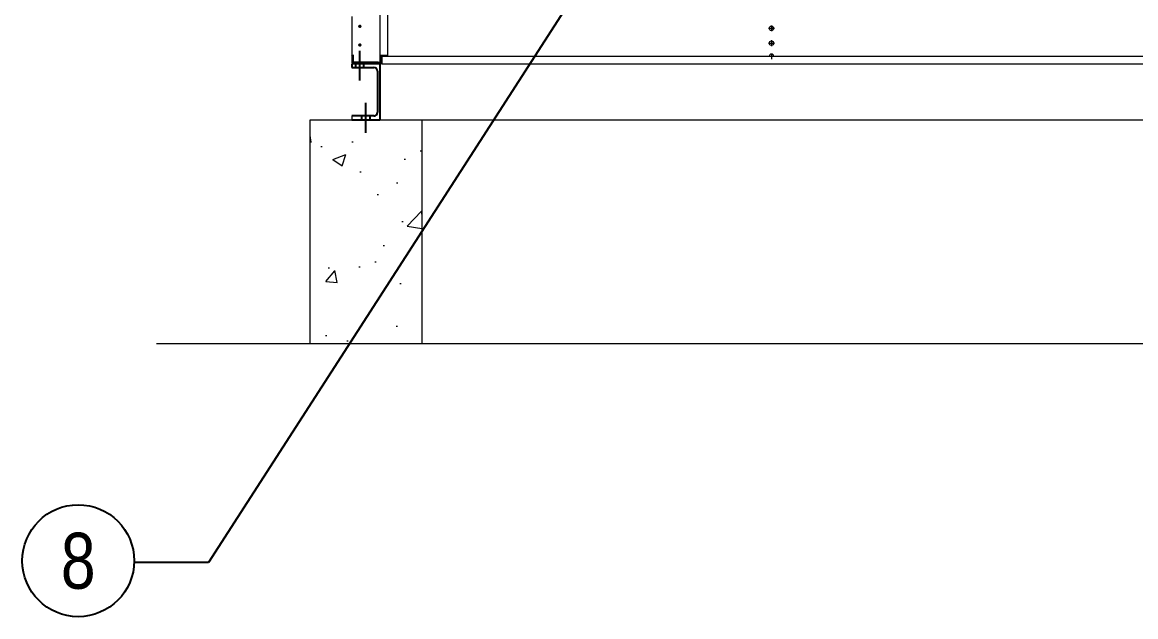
# Model space of a CAD drawing. Header units: millimetres. Extents: x 17797 to 47204, y 13896 to 34691.
# Drawn here: x 35814 to 38800, y 19997 to 21590 of the extents above; entities that cross this region are included whole.
import ezdxf
from ezdxf import colors
from ezdxf.entities.mleader import LeaderData, LeaderLine
from ezdxf.enums import TextEntityAlignment as Align
from ezdxf.math import Vec2, Vec3

# ---------------------------------------------------------------- set-up
doc = ezdxf.new("R2010")
doc.units = ezdxf.units.MM
doc.linetypes.add('CENTERX2', pattern=[4, 2.5, -0.5, 0.5, -0.5])
for name, color, linetype in [('냉각탑_dim', 1, 'Continuous'), ('냉각탑_text', 3, 'Continuous'), ('냉각탑_기초', 23, 'Continuous')]:
    doc.layers.add(name, color=color, linetype=linetype)
doc.styles.get("Standard").update_dxf_attribs({"font": 'arial.ttf'})

# ---------------------------------------------------------------- blocks, each defined once
blk = doc.blocks.new('2')
at = {"color": 7, "lineweight": 20, "ltscale": 0.280701}
for p, q in [((36773.3, 21623.7), (36773.3, 21484.1)), ((36698.3, 21605.7), (36698.3, 21502.1)), ((36793.3, 21608.9), (36793.3, 21500.9)), ((36715.4, 21578.9), (36723.2, 21578.9)), ((36719.3, 21582.8), (36719.3, 21575)), ((37815.5, 21573.9), (37831.1, 21573.9)), ((37823.3, 21581.7), (37823.3, 21566.1)), ((36719.3, 21532.8), (36719.3, 21525)), ((37815.5, 21533.9), (37831.1, 21533.9)), ((37823.3, 21541.7), (37823.3, 21526.1)), ((36698.3, 21500.9), (36698.3, 21502.1)), ((36698.3, 21502.1), (36703.5, 21502.1)), ((36698.3, 21502.1), (36701.5, 21502.1)), ((36698.3, 21500.9), (36701.5, 21500.9)), ((36700.3, 21500.9), (36700.3, 21498.9)), ((36700.3, 21500.9), (36700.3, 21498.9)), ((36701.5, 21502.1), (36701.5, 21483)), ((36715.4, 21528.9), (36723.2, 21528.9)), ((36793.3, 21500.9), (36773.3, 21500.9)), ((36776.5, 21500.9), (36776.5, 21482.1)), ((37823.3, 21506.7), (37823.3, 21491.1)), ((36698.3, 21498.9), (36698.3, 21484.1)), ((36698.3, 21498.9), (36701.5, 21498.9)), ((36698.3, 21484.1), (36698.3, 21482.3)), ((36768.1, 21483), (36701.5, 21483)), ((36701.7, 21478.9), (36703.5, 21478.9)), ((36768.1, 21482.1), (36703.5, 21482.1)), ((36703.5, 21478.9), (36768.1, 21478.9)), ((36740.3, 21483), (36740.3, 21482.3)), ((36742.3, 21482.1), (36742.3, 21483)), ((36742.3, 21482.3), (36745.7, 21482.3)), ((36744.3, 21482.1), (36744.3, 21482.3)), ((36768.1, 21483), (36768.1, 21482.1)), ((36772.7, 21482.1), (36768.1, 21482.1)), ((36778.5, 21478.9), (36768.1, 21478.9)), ((36772.4, 21481.2), (36771, 21482.1)), ((36773.3, 21482.1), (36773.3, 21484.1)), ((36773.3, 21483.6), (36776.5, 21483.6)), ((36778.5, 21482.1), (36773.3, 21482.1)), ((36776.5, 21484.1), (36778.5, 21484.1)), ((36778.5, 21498.9), (36778.5, 21478.9)), ((36778.5, 21498.9), (39918.1, 21498.9)), ((36778.5, 21478.9), (39918.1, 21478.9)), ((37815.5, 21498.9), (37831.1, 21498.9))]:
    blk.add_line(p, q, dxfattribs=at)
at = {"color": 1, "linetype": 'CENTERX2', "ltscale": 50}
for p, q in [((36719.3, 21433.9), (36719.3, 21513.9)), ((36735.8, 21293.9), (36735.8, 21373.9))]:
    blk.add_line(p, q, dxfattribs=at)
at = {"color": 7, "lineweight": 25, "ltscale": 0.008333}
blk.add_line((36698.3, 21478.9), (36698.3, 21468.9), dxfattribs=at)
at = {"color": 7, "lineweight": 25, "ltscale": 0.125}
for p, q in [((36773.3, 21478.9), (36698.3, 21478.9)), ((36698.3, 21328.9), (36773.3, 21328.9))]:
    blk.add_line(p, q, dxfattribs=at)
for p, q in [((36708.3, 21468.9), (36708.3, 21478.9)), ((36730.3, 21468.9), (36730.3, 21478.9)), ((36724.8, 21328.9), (36724.8, 21338.9)), ((36746.8, 21328.9), (36746.8, 21338.9))]:
    blk.add_line(p, q)
at = {"ltscale": 25}
blk.add_line((36773.3, 21478.9), (36773.3, 21328.9), dxfattribs=at)
at = {"color": 7, "lineweight": 25, "ltscale": 0.05125}
for p, q in [((36698.3, 21468.9), (36756.8, 21468.9)), ((36756.8, 21338.9), (36698.3, 21338.9))]:
    blk.add_line(p, q, dxfattribs=at)
at = {"color": 7, "lineweight": 25, "ltscale": 0.091667}
blk.add_line((36766.8, 21458.9), (36766.8, 21348.9), dxfattribs=at)
at = {"color": 7, "lineweight": 15, "ltscale": 0.0625}
blk.add_line((36698.3, 21338.9), (36698.3, 21328.9), dxfattribs=at)
at = {"lineweight": 5}
blk.add_line((36773.3, 21328.9), (39923.3, 21328.9), dxfattribs=at)
at = {"color": 7, "lineweight": 20, "ltscale": 0.280701}
for centre, radius in [((36719.3, 21578.9), 3), ((37823.3, 21573.9), 6), ((36719.3, 21528.9), 3), ((37823.3, 21533.9), 6)]:
    blk.add_circle(centre, radius, dxfattribs=at)
for centre, radius, start, end in [((37823.3, 21498.9), 6, 0, 180), ((36703.5, 21484.1), 5.2, 180, 270), ((36701.7, 21482.3), 3.4, 180, 270), ((36703.5, 21484.1), 2, 213.3669, 270), ((36736.9, 21482.3), 3.4, 270, 270.9138), ((36736.9, 21482.3), 3.4, 356.6277, 360), ((36739.4, 21482.3), 0.955, 347.8464, 359.9343), ((36768.1, 21484.1), 5.2, 270, 360)]:
    blk.add_arc(centre, radius, start, end, dxfattribs=at)
at = {"color": 7, "lineweight": 25}
for centre, start, end in [((36756.8, 21458.9), 0, 90), ((36756.8, 21348.9), 270, 0)]:
    blk.add_arc(centre, 10, start, end, dxfattribs=at)
at = {"color": 7, "lineweight": 20, "ltscale": 0.280701}
blk.add_open_spline([(36772.7, 21482.1), (36772.9, 21482.5), (36773.1, 21482.9), (36773.3, 21483.3), (36773.3, 21483.7), (36773.3, 21484.1)], degree=5, dxfattribs=at)

msp = doc.modelspace()

# ---------------------------------------------------------------- hatches: boundary and pattern name
at = {"layer": '냉각탑_기초', "lineweight": 20, "ltscale": 30}
h = msp.add_hatch(dxfattribs=at)
h.set_pattern_fill('AR-CONC', color=256, scale=50, style=0)
h.set_pattern_definition([(50, (21957.3, 4787.6), (358.63, -31.376), [37.5, -412.5]), (355, (21957.3, 4787.6), (-69.3757, 376.096), [30, -330]), (100.4514, (21987.2, 4785), (289.2547, 344.72), [31.87, -350.571]), (46.1842, (21957.3, 4887.6), (533.6205, -82.7595), [56.25, -618.75]), (96.6356, (22001.8, 4880.7), (467.331, 487.059), [47.805, -525.856]), (351.1842, (21957.3, 4887.6), (467.331, 487.059), [45, -495]), (21, (22007.3, 4862.6), (298.4535, -201.3094), [37.5, -412.5]), (326, (22007.3, 4862.6), (121.6577, 362.575), [30, -330]), (71.4514, (22032.18, 4845.83), (420.1113, 161.265), [31.87, -350.571]), (37.5, (21957.31, 4787.6), (6.0799, 166.4469), [0, -326, 0, -335, 0, -331.25]), (7.5, (21957.3, 4787.6), (131.5348, 197.2059), [0, -191, 0, -318.5, 0, -126.25]), (327.5, (21845.81, 4787.6), (266.9112, -11.2774), [0, -125, 0, -390, 0, -517.5]), (317.5, (21795.8, 4787.6), (291.593, 50.0525), [0, -162.5, 0, -259, 0, -367.5])])
h.paths.add_polyline_path([(36885.8, 21328.9), (36585.8, 21328.9), (36585.8, 20728.9), (36885.8, 20728.9)])

# ---------------------------------------------------------------- linework, layer by layer
at = {"layer": '냉각탑_dim', "linetype": 'ByBlock', "lineweight": -3}
msp.add_circle((35964.1, 20146.9), 150, dxfattribs=at)
at = {"layer": '냉각탑_기초', "lineweight": 20, "ltscale": 30}
msp.add_line((36173.7, 20728.9), (40617.4, 20728.9), dxfattribs=at)
msp.add_lwpolyline([(36585.8, 20728.9), (36585.8, 21328.9), (36885.8, 21328.9), (36885.8, 20728.9)], dxfattribs=at)

# ---------------------------------------------------------------- block references
msp.add_blockref('2', (0, 0))

# ---------------------------------------------------------------- texts
at = {"layer": '냉각탑_text', "width": 0.8}
msp.add_text('8', height=150, dxfattribs=at).set_placement((35964.1, 20146.9), align=Align.MIDDLE_CENTER)

# ---------------------------------------------------------------- leaders
at = {"layer": '냉각탑_dim', "lineweight": -3}
ml = msp.add_multileader_mtext('Standard', dxfattribs=at)
ml.set_content('')
ml.set_leader_properties(color=256)
ml.build(insert=Vec2(0, 0))
ml.multileader.update_dxf_attribs({"text_right_attachment_type": 6, "dogleg_length": 5, "arrow_head_size": 199.5, "scale": 30})
ctx = ml.context
ctx.base_point, ctx.scale, ctx.char_height, ctx.arrow_head_size, ctx.landing_gap_size, ctx.plane_origin = Vec3(36114, 20142.2), 30, 7.18, 199.5, 3.59, Vec3(37618.9, 20467.9)
ctx.right_attachment, ctx.text_align_type = 6, 2
notes = []
notes.append((ctx, [(0, (1, 1, 0), (36313.5, 20142.2), (-1, 0), 199.5, [(0, [(37488.8, 21964.9)], 0, [])])]))
ctx.mtext, ml.multileader.dxf.content_type = None, 0
for ctx, leaders in notes:
    for number, flags, end, landing, length, lines in leaders:
        leader = LeaderData()
        leader.index, (leader.has_last_leader_line, leader.has_dogleg_vector, leader.attachment_direction) = number, flags
        leader.last_leader_point, leader.dogleg_vector, leader.dogleg_length = Vec3(end), Vec3(landing), length
        for number, points, colour, breaks in lines:
            line = LeaderLine()
            line.index, line.vertices, line.color, line.breaks = number, Vec3.list(points), colors.encode_raw_color(colour), breaks
            leader.lines.append(line)
        ctx.leaders.append(leader)

doc.saveas('drawing.dxf')
